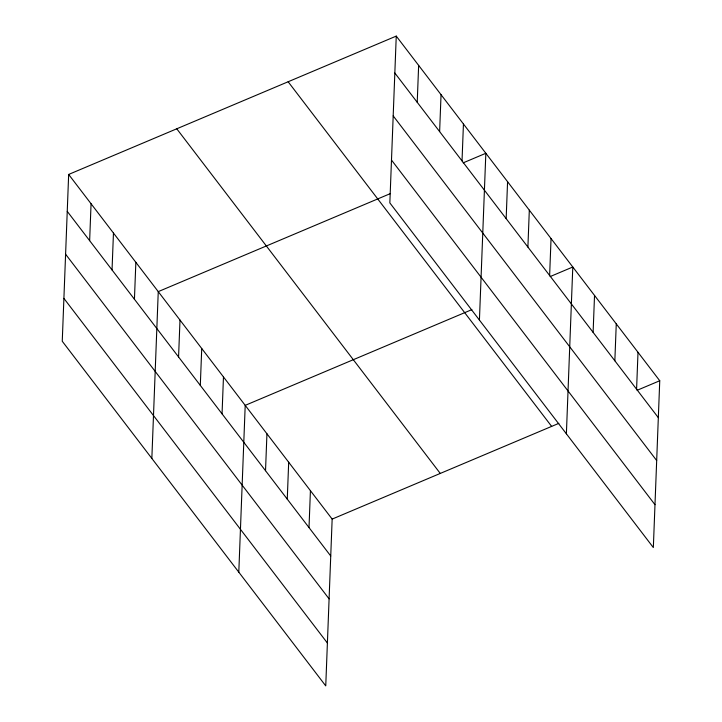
<?xml version="1.0" encoding="UTF-8"?>
<svg xmlns="http://www.w3.org/2000/svg" width="722" height="722" viewBox="0 0 722 722"><rect width="100%" height="100%" fill="white"/><g stroke="black" fill="none" stroke-linecap="round" stroke-linejoin="round"><path stroke-width="1.08" d="M68.662 174.444L62.254 341.253L325.748 685.9L332.156 519.091L68.662 174.444L396.252 36.1L659.746 380.747L653.338 547.556L389.844 202.909L396.252 36.1M89.645 240.661L91.062 203.739M112.036 269.947L113.462 233.035M134.436 299.242L135.853 262.33M151.846 458.434L158.253 291.625L390.088 193.713M178.569 356.975L179.995 320.054M200.31 385.404L201.727 348.491M222.051 413.841L223.468 376.92M238.802 572.167L245.209 405.358L471.89 309.621M265.525 470.708L266.941 433.787M287.266 499.137L288.683 462.224M309.007 527.574L310.424 490.653M417.226 102.307L418.643 65.395M439.626 131.603L441.043 94.69M462.026 160.898L463.443 123.985M479.426 320.09L485.834 153.281L463.19 162.847M506.158 218.631L507.575 181.709M527.899 247.059L529.316 210.147M549.632 275.497L551.048 238.576M566.382 433.823L572.79 267.014L550.137 276.58M593.114 332.355L594.531 295.442M614.846 360.792L616.263 323.88M636.587 389.221L638.004 352.309M332.156 519.091L558.846 423.354M637.093 390.304L659.746 380.747M394.826 73.012L658.329 417.659M393.183 115.881L656.677 460.528M391.486 160.049L654.98 504.687M288.141 81.757L551.644 426.395M176.764 128.796L440.267 473.433M67.245 211.365L330.739 556.003M65.603 254.225L329.097 598.872M63.906 298.394L327.4 643.031"/></g></svg>
